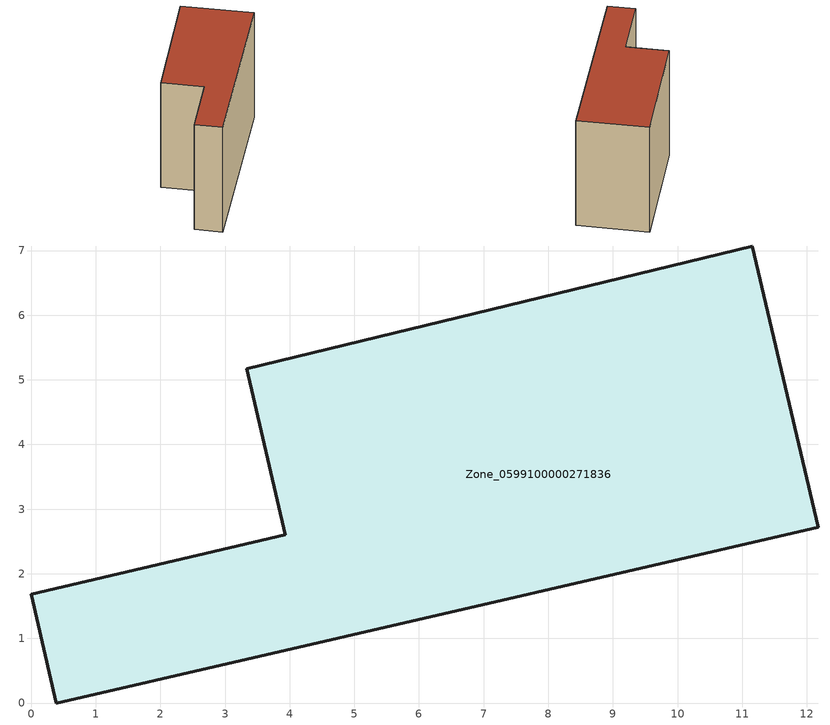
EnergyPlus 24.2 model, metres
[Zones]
Zone_0599100000271836
 floor ground (C_G): 0,1.68 3.93,2.6 3.33,5.17 11.16,7.07 12.18,2.72 0.39,0 z0
 wall outside (C_F): 3.93,2.6 0,1.68 0.39,0 12.18,2.72 11.16,7.07 3.33,5.17 3.93,2.6 z0:7.66
 roof outside (C_R): 11.16,7.07 3.33,5.17 3.93,2.6 0,1.68 0.39,0 12.18,2.72 z7.66
[BUILDING]
Pand.0599100000271836: North Axis=0; Terrain=City; Loads Convergence Tolerance Value=0.04; Temperature Convergence Tolerance Value=0.4; Solar Distribution=FullExterior; Maximum Number of Warmup Days=25; Minimum Number of Warmup Days=1
[Site:Location]
Rotterdam.The.Hague.AP_ZH_NLD Design_Conditions: Latitude=51.96; Longitude=4.45; Time Zone=1; Elevation=-4.5
[SITE:GROUNDTEMPERATURE:BUILDINGSURFACE]
18, 18, 18, 18, 18, 18, 18, 18, 18, 18, 18, 18
[MATERIAL] Thermal Absorptance=0.9; Solar Absorptance=0.7; Visible Absorptance=0.7
Name | Roughness | Thickness | Conductivity | Density | Specific Heat
G.TI.1946 | MediumSmooth | 0.15 | 1 | 540 | 1210
F.TI.1946 | Rough | 0.3 | 0.857143 | 1920 | 840
R.TI.1946 | MediumRough | 0.2 | 0.1 | 1500 | 1000
[CONSTRUCTION]
C_G: G.TI.1946
C_F: F.TI.1946
C_R: R.TI.1946
[ZONE]
Zone_0599100000271836: Type=1; Multiplier=1; Ceiling Height=Autocalculate; Volume=Autocalculate; Floor Area=autocalculate; Part of Total Floor Area=Yes
[ZONEINFILTRATION:DESIGNFLOWRATE]
Infil_Zone_0599100000271836: Zone or ZoneList or Space or SpaceList=Zone_0599100000271836; Schedule=AlwaysOn; Design Flow Rate Calculation Method=Flow/Area; Flow Rate per Floor Area=0.003; Constant Term Coefficient=1; Temperature Term Coefficient=0; Velocity Term Coefficient=0; Velocity Squared Term Coefficient=0
[HVACTEMPLATE:ZONE:IDEALLOADSAIRSYSTEM]
Zone_0599100000271836: Maximum Heating Supply Air Temperature=50; Minimum Cooling Supply Air Temperature=13; Maximum Heating Supply Air Humidity Ratio=0.0156; Minimum Cooling Supply Air Humidity Ratio=0.0077; Heating Limit=NoLimit; Cooling Limit=NoLimit; Dehumidification Control Type=ConstantSensibleHeatRatio; Cooling Sensible Heat Ratio=0.7; Dehumidification Setpoint=60; Humidification Control Type=None; Humidification Setpoint=30; Outdoor Air Method=None; Outdoor Air Flow Rate per Person=0.00944; Outdoor Air Flow Rate per Zone Floor Area=0; Outdoor Air Flow Rate per Zone=0; Demand Controlled Ventilation Type=None; Outdoor Air Economizer Type=NoEconomizer; Heat Recovery Type=None; Sensible Heat Recovery Effectiveness=0.7; Latent Heat Recovery Effectiveness=0.65
[ZONECONTROL:THERMOSTAT]
ThermostatControl_Zone_0599100000271836: Zone or ZoneList=Zone_0599100000271836; Control Type Schedule=DualSetpointControlType; Control 1=Thermostat_Zone_0599100000271836; Temperature Difference Between Cutout And Setpoint=0
[THERMOSTATSETPOINT:DUALSETPOINT]
Thermostat_Zone_0599100000271836: Heating Setpoint Temperature Schedule=HeatingSetpoint_Zone_0599100000271836; Cooling Setpoint Temperature Schedule=CoolingSetpoint_Zone_0599100000271836
[SCHEDULE:COMPACT]
HeatingSetpoint_Zone_0599100000271836: Through: 12/31, For: AllDays, Until: 24:00, 21
CoolingSetpoint_Zone_0599100000271836: Through: 12/31, For: AllDays, Until: 24:00, 24
DualSetpointControlType: Through: 12/31, For: AllDays, Until: 24:00, 4
AlwaysOn: Through: 12/31, For: AllDays, Until: 24:00, 1
